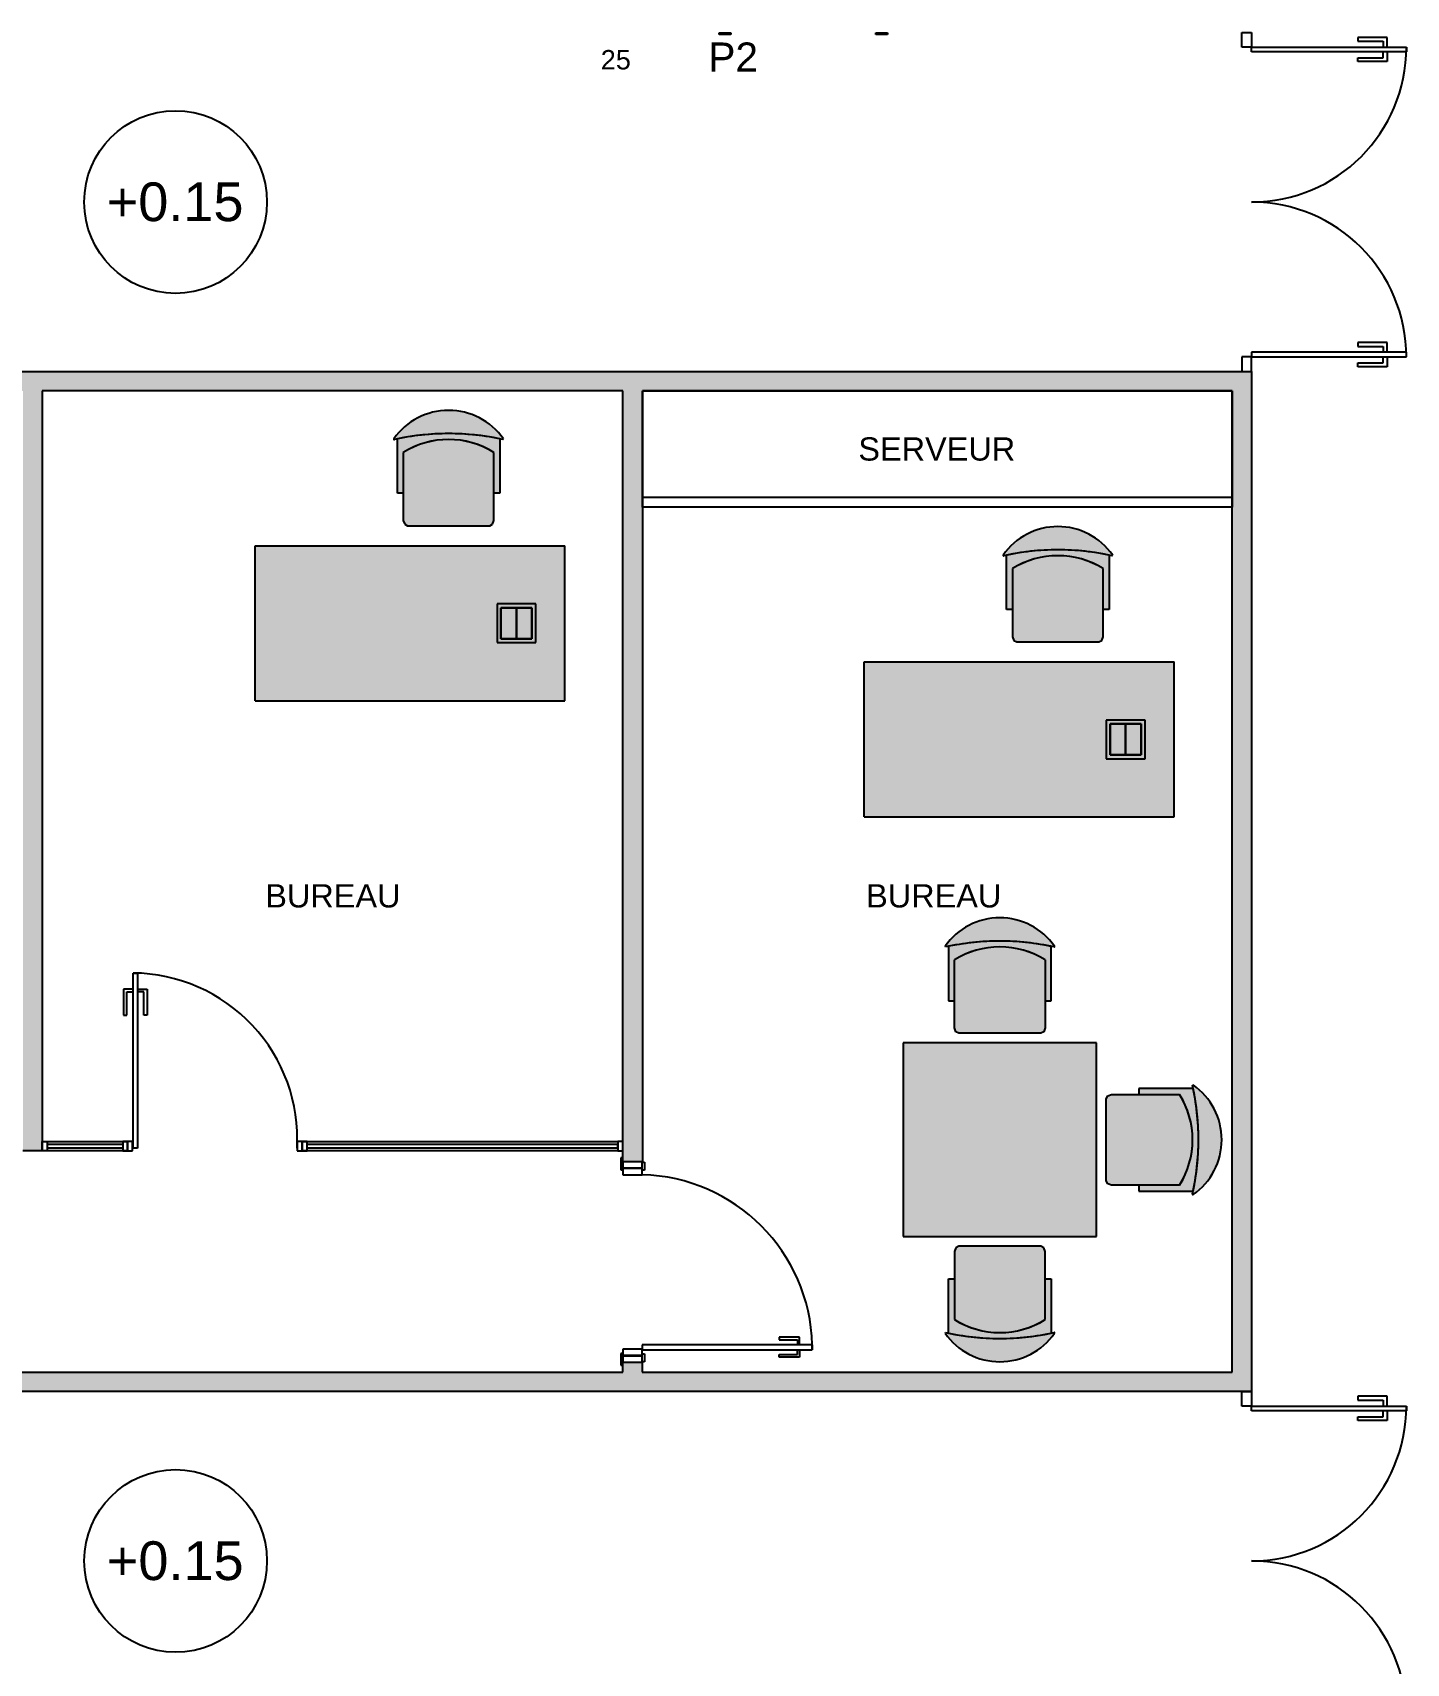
# Model space of a CAD drawing. Header units: millimetres. Extents: x 61345 to 69644, y 9491 to 29385.
# Drawn here: x 65453 to 66162, y 17120 to 17962 of the extents above; entities that cross this region are included whole.
import ezdxf
from ezdxf.enums import TextEntityAlignment as Align

# ---------------------------------------------------------------- set-up
doc = ezdxf.new("R2010")
doc.units = ezdxf.units.MM
doc.layers.add('Plan Archi', color=8, linetype='Continuous')
doc.styles.add('ARIAL', font='arial.ttf')
doc.styles.get("Standard").update_dxf_attribs({"font": 'arial.ttf'})

msp = doc.modelspace()

# ---------------------------------------------------------------- hatches: boundary and pattern name
at = {"layer": 'Plan Archi'}
h = msp.add_hatch(color=256, dxfattribs=at)
h.dxf.hatch_style = 1
h.paths.add_polyline_path([(65127.96860418064, 17677.0195774968), (65127.96860418064, 17787.44470845733), (66082.45526058438, 17787.44473644745), (66082.45526058433, 17260.76497964662), (65276.54538827266, 17260.76497964662), (65276.54538827266, 17270.76497964662), (65757.7736945044, 17270.76497964662), (65757.7736945044, 17275.93209569713), (65767.7736945044, 17275.93209569713), (65767.7736945044, 17270.76497964662), (66072.4552605843, 17270.76497964662), (66072.45526058435, 17777.44473644745), (65767.90209578439, 17777.44473644745), (65767.90209578439, 17379.41208361603), (65757.7736945044, 17379.41208361603), (65757.7736945044, 17777.44473644745), (65457.90209578439, 17777.44473644745), (65457.90209578439, 17385.05110937505), (65447.90209578439, 17385.05110937505), (65447.90209578439, 17777.44473644745), (65158.03090908125, 17777.44473644745), (65158.03070307279, 17270.76497964662), (65168.03049706433, 17270.76497964662), (65168.03049706433, 17260.76497964662), (65127.96811376043, 17260.76499850724), (65127.9681231612, 17356.19029804682), (65148.03090908125, 17356.19029804682), (65148.03090908125, 17677.01960548693)])
h = msp.add_hatch(color=256, dxfattribs=at)
h.dxf.hatch_style = 1
edge = h.paths.add_edge_path()
edge.add_arc((65667.72290787582, 17626.22776408778), 129.1470968822902, 89.9807959840947, 102.4973434483042, ccw=False)
edge.add_arc((65667.8095475848, 17626.0913417674), 129.2835192172629, 77.5092782508953, 90.01921317479162, ccw=False)
edge.add_line((65695.7711828052, 17752.31485501672), (65696.07118276131, 17752.6748548504))
edge.add_arc((65667.75772662337, 17732.75777492126), 34.61707485301902, 35.1244418655336, 89.9859844774305)
edge.add_arc((65667.76488074209, 17732.80548340583), 34.56936535771104, 89.99782247723603, 144.916600167338)
edge.add_arc((65639.67481116245, 17752.53535901802), 0.2426993287910363, 144.9166001673375, 294.6945263196027)
h = msp.add_hatch(color=256, dxfattribs=at)
h.dxf.hatch_style = 1
edge = h.paths.add_edge_path()
edge.add_line((65694.24118344855, 17752.64485484354), (65694.2411834658, 17724.57986654322))
edge.add_line((65694.2411834658, 17724.57986654322), (65691.16618477785, 17724.57986658172))
edge.add_line((65691.16618477785, 17724.57986658172), (65691.16618480567, 17745.66985777254))
edge.add_arc((65667.76619453132, 17707.8917653567), 44.4380896463861, 58.22566300077884, 121.7743369603142)
edge.add_line((65644.3662042826, 17745.66985778843), (65644.3662042315, 17724.5798665947))
edge.add_line((65644.3662042315, 17724.5798665947), (65641.30620551806, 17724.57986658372))
edge.add_line((65641.30620551806, 17724.57986658372), (65641.30620553574, 17752.64426012607))
edge.add_arc((65667.77512044602, 17625.72238028532), 129.6524856639419, 78.22137953616561, 101.77990788484061, ccw=False)
h = msp.add_hatch(color=256, dxfattribs=at)
h.dxf.hatch_style = 1
edge = h.paths.add_edge_path()
edge.add_arc((65667.78207774443, 17707.83595947263), 44.49389836539882, 90.02045314779735, 121.7538837941314)
edge.add_line((65644.3662042826, 17745.66985778843), (65644.3662042634, 17710.4798724326))
edge.add_line((65644.3662042634, 17710.4798724326), (65645.07120396178, 17708.5748732471))
edge.add_line((65645.07120396178, 17708.5748732471), (65646.57120333436, 17707.77987356699))
edge.add_line((65646.57120333436, 17707.77987356699), (65688.97618567721, 17707.77987357242))
edge.add_line((65688.97618567721, 17707.77987357242), (65690.4761850385, 17708.57487321987))
edge.add_line((65690.4761850385, 17708.57487321987), (65691.16618477482, 17710.47987242253))
edge.add_line((65691.16618477482, 17710.47987242253), (65691.16618480567, 17745.66985777254))
edge.add_arc((65667.75031131732, 17707.83595946973), 44.49389836831288, 58.24611616802966, 89.97954681436373)
h = msp.add_hatch(color=256, dxfattribs=at)
h.dxf.hatch_style = 1
edge = h.paths.add_edge_path()
edge.add_arc((65982.40447395577, 17566.22776408781), 129.1470968822902, 89.9807959840947, 102.4973434483042, ccw=False)
edge.add_arc((65982.49111366474, 17566.09134176743), 129.2835192172629, 77.5092782508953, 90.01921317479162, ccw=False)
edge.add_line((66010.45274888515, 17692.31485501675), (66010.75274884126, 17692.67485485043))
edge.add_arc((65982.43929270332, 17672.75777492129), 34.61707485301902, 35.1244418655336, 89.9859844774305)
edge.add_arc((65982.44644682204, 17672.80548340586), 34.56936535771104, 89.99782247723603, 144.916600167338)
edge.add_arc((65954.3563772424, 17692.53535901805), 0.2426993287910363, 144.9166001673375, 294.6945263196027)
h = msp.add_hatch(color=256, dxfattribs=at)
h.dxf.hatch_style = 1
h.paths.add_polyline_path([(65567.77369451185, 17617.44473641579), (65567.77369449695, 17697.44473641579), (65727.7736945044, 17697.44473644559), (65727.7736945193, 17617.44473644559)])
h = msp.add_hatch(color=256, dxfattribs=at)
h.dxf.hatch_style = 1
edge = h.paths.add_edge_path()
edge.add_line((66008.9227495285, 17692.64485484357), (66008.92274954575, 17664.57986654325))
edge.add_line((66008.92274954575, 17664.57986654325), (66005.84775085779, 17664.57986658175))
edge.add_line((66005.84775085779, 17664.57986658175), (66005.84775088562, 17685.66985777257))
edge.add_arc((65982.44776061126, 17647.89176535673), 44.4380896463861, 58.22566300077884, 121.7743369603142)
edge.add_line((65959.04777036255, 17685.66985778846), (65959.04777031144, 17664.57986659473))
edge.add_line((65959.04777031144, 17664.57986659473), (65955.98777159801, 17664.57986658375))
edge.add_line((65955.98777159801, 17664.57986658375), (65955.98777161569, 17692.6442601261))
edge.add_arc((65982.45668652597, 17565.72238028534), 129.6524856639419, 78.22137953616561, 101.77990788484061, ccw=False)
h = msp.add_hatch(color=256, dxfattribs=at)
h.dxf.hatch_style = 1
edge = h.paths.add_edge_path()
edge.add_arc((65982.46364382438, 17647.83595947266), 44.49389836539882, 90.02045314779735, 121.7538837941314)
edge.add_line((65959.04777036255, 17685.66985778846), (65959.04777034334, 17650.47987243263))
edge.add_line((65959.04777034334, 17650.47987243263), (65959.75277004173, 17648.57487324713))
edge.add_line((65959.75277004173, 17648.57487324713), (65961.2527694143, 17647.77987356702))
edge.add_line((65961.2527694143, 17647.77987356702), (66003.65775175716, 17647.77987357245))
edge.add_line((66003.65775175716, 17647.77987357245), (66005.15775111844, 17648.5748732199))
edge.add_line((66005.15775111844, 17648.5748732199), (66005.84775085477, 17650.47987242256))
edge.add_line((66005.84775085477, 17650.47987242256), (66005.84775088562, 17685.66985777257))
edge.add_arc((65982.43187739726, 17647.83595946976), 44.49389836831288, 58.24611616802966, 89.97954681436373)
h = msp.add_hatch(color=256, dxfattribs=at)
h.dxf.hatch_style = 1
h.paths.add_polyline_path([(65692.77369450066, 17647.44473641582), (65712.77369450066, 17647.44473641582), (65712.77369450066, 17667.44473641582), (65692.77369450066, 17667.44473641582)])
h = msp.add_hatch(color=256, dxfattribs=at)
h.dxf.hatch_style = 1
h.paths.add_polyline_path([(65882.4552605918, 17557.44473641582), (65882.4552605769, 17637.44473641582), (66042.45526058435, 17637.44473644562), (66042.45526059925, 17557.44473644562)])
h = msp.add_hatch(color=256, dxfattribs=at)
h.dxf.hatch_style = 1
h.paths.add_polyline_path([(66007.45526058061, 17587.44473641585), (66027.45526058061, 17587.44473641585), (66027.45526058061, 17607.44473641585), (66007.45526058061, 17607.44473641585)])
h = msp.add_hatch(color=256, dxfattribs=at)
h.dxf.hatch_style = 1
edge = h.paths.add_edge_path()
edge.add_arc((65952.50604721426, 17364.2128701647), 129.1470968822902, 77.50265655169585, 90.01920401590532)
edge.add_arc((65952.4194075053, 17364.07644784432), 129.2835192172629, 89.98078682520845, 102.4907217491047)
edge.add_line((65924.45777228489, 17490.29996109363), (65924.15777232878, 17490.65996092731))
edge.add_arc((65952.47122846672, 17470.74288099818), 34.61707485301903, 90.01401552256948, 144.8755581344664, ccw=False)
edge.add_arc((65952.464074348, 17470.79058948275), 34.56936535771104, 35.083399832661996, 90.00217752276387, ccw=False)
edge.add_arc((65980.55414392764, 17490.52046509493), 0.2426993287910363, -114.6945263196028, 35.08339983266251, ccw=False)
h = msp.add_hatch(color=256, dxfattribs=at)
h.dxf.hatch_style = 1
edge = h.paths.add_edge_path()
edge.add_line((65925.98777164154, 17490.62996092046), (65925.98777162429, 17462.56497262014))
edge.add_line((65925.98777162429, 17462.56497262014), (65929.06277031224, 17462.56497265864))
edge.add_line((65929.06277031224, 17462.56497265864), (65929.06277028442, 17483.65496384946))
edge.add_arc((65952.46276055877, 17445.87687143361), 44.43808964638612, 58.2256630396858, 121.7743369992211, ccw=False)
edge.add_line((65975.86275080749, 17483.65496386535), (65975.86275085859, 17462.56497267162))
edge.add_line((65975.86275085859, 17462.56497267162), (65978.92274957203, 17462.56497266064))
edge.add_line((65978.92274957203, 17462.56497266064), (65978.92274955435, 17490.62936620299))
edge.add_arc((65952.45383464407, 17363.70748636223), 129.6524856639419, 78.22009211515942, 101.7786204638345)
h = msp.add_hatch(color=256, dxfattribs=at)
h.dxf.hatch_style = 1
edge = h.paths.add_edge_path()
edge.add_arc((65952.44687734566, 17445.82106554955), 44.49389836539883, 58.246116205868475, 89.97954685220259, ccw=False)
edge.add_line((65975.86275080749, 17483.65496386535), (65975.8627508267, 17448.46497850952))
edge.add_line((65975.8627508267, 17448.46497850952), (65975.15775112831, 17446.55997932401))
edge.add_line((65975.15775112831, 17446.55997932401), (65973.65775175573, 17445.76497964391))
edge.add_line((65973.65775175573, 17445.76497964391), (65931.25276941288, 17445.76497964934))
edge.add_line((65931.25276941288, 17445.76497964934), (65929.7527700516, 17446.55997929678))
edge.add_line((65929.7527700516, 17446.55997929678), (65929.06277031527, 17448.46497849945))
edge.add_line((65929.06277031527, 17448.46497849945), (65929.06277028442, 17483.65496384946))
edge.add_arc((65952.47864377277, 17445.82106554665), 44.49389836831289, 90.02045318563631, 121.75388383197031, ccw=False)
h = msp.add_hatch(color=256, dxfattribs=at)
h.dxf.hatch_style = 1
h.paths.add_polyline_path([(65902.4552605843, 17340.76497964662), (66002.4552605843, 17340.76497964662), (66002.4552605843, 17440.76497964662), (65902.4552605843, 17440.76497964662)])
h = msp.add_hatch(color=256, dxfattribs=at)
h.dxf.hatch_style = 1
edge = h.paths.add_edge_path()
edge.add_arc((66007.51134648723, 17390.77336288527), 44.49389836539883, 328.24611620586853, 359.97954685220265, ccw=False)
edge.add_line((66045.34524480303, 17367.35748942344), (66010.1552594472, 17367.35748940423))
edge.add_line((66010.1552594472, 17367.35748940423), (66008.2502602617, 17368.06248910261))
edge.add_line((66008.2502602617, 17368.06248910262), (66007.4552605816, 17369.5624884752))
edge.add_line((66007.45526058158, 17369.5624884752), (66007.45526058701, 17411.96747081805))
edge.add_line((66007.45526058701, 17411.96747081805), (66008.25026023446, 17413.46747017933))
edge.add_line((66008.25026023446, 17413.46747017933), (66010.15525943713, 17414.15746991566))
edge.add_line((66010.15525943713, 17414.15746991566), (66045.34524478714, 17414.15746994651))
edge.add_arc((66007.51134648433, 17390.74159645816), 44.49389836831289, 360.02045318563626, 391.7538838319703, ccw=False)
h = msp.add_hatch(color=256, dxfattribs=at)
h.dxf.hatch_style = 1
edge = h.paths.add_edge_path()
edge.add_line((66052.32024185815, 17417.2324685894), (66024.25525355783, 17417.23246860664))
edge.add_line((66024.25525355783, 17417.23246860664), (66024.25525359632, 17414.15746991869))
edge.add_line((66024.25525359632, 17414.15746991869), (66045.34524478714, 17414.15746994651))
edge.add_arc((66007.5671523713, 17390.75747967215), 44.43808964638612, 328.22566303968574, 391.77433699922113, ccw=False)
edge.add_line((66045.34524480303, 17367.35748942344), (66024.2552536093, 17367.35748937234))
edge.add_line((66024.2552536093, 17367.35748937234), (66024.25525359831, 17364.29749065891))
edge.add_line((66024.25525359831, 17364.29749065891), (66052.31964714067, 17364.29749067659))
edge.add_arc((65925.39776729992, 17390.76640558686), 129.6524856639419, 348.2200921151594, 371.7786204638344)
h = msp.add_hatch(color=256, dxfattribs=at)
h.dxf.hatch_style = 1
edge = h.paths.add_edge_path()
edge.add_arc((65925.90315110238, 17390.71419301667), 129.1470968822902, 347.5026565516958, 360.0192040159053)
edge.add_arc((65925.766728782, 17390.80083272563), 129.2835192172629, 359.9807868252085, 372.4907217491048)
edge.add_line((66051.99024203132, 17418.76246794604), (66052.350241865, 17419.06246790216))
edge.add_arc((66032.43316193586, 17390.7490117642), 34.61707485301903, 360.0140155225695, 414.87555813446636, ccw=False)
edge.add_arc((66032.48087042043, 17390.75616588293), 34.56936535771104, 305.083399832662, 360.00217752276393, ccw=False)
edge.add_arc((66052.21074603262, 17362.66609630329), 0.2426993287910363, 155.3054736803973, 305.08339983266245, ccw=False)
h = msp.add_hatch(color=256, dxfattribs=at)
h.dxf.hatch_style = 1
edge = h.paths.add_edge_path()
edge.add_arc((65952.44687734566, 17335.7088937437), 44.49389836539883, 270.0204531477974, 301.7538837941315)
edge.add_line((65975.86275080749, 17297.8749954279), (65975.8627508267, 17333.06498078373))
edge.add_line((65975.8627508267, 17333.06498078373), (65975.15775112831, 17334.96997996924))
edge.add_line((65975.15775112831, 17334.96997996924), (65973.65775175573, 17335.76497964934))
edge.add_line((65973.65775175573, 17335.76497964934), (65931.25276941288, 17335.76497964391))
edge.add_line((65931.25276941288, 17335.76497964391), (65929.7527700516, 17334.96997999647))
edge.add_line((65929.7527700516, 17334.96997999647), (65929.06277031527, 17333.0649807938))
edge.add_line((65929.06277031527, 17333.0649807938), (65929.06277028442, 17297.87499544379))
edge.add_arc((65952.47864377277, 17335.7088937466), 44.49389836831289, 238.2461161680297, 269.9795468143637)
h = msp.add_hatch(color=256, dxfattribs=at)
h.dxf.hatch_style = 1
edge = h.paths.add_edge_path()
edge.add_line((65925.98777164154, 17290.89999837279), (65925.98777162429, 17318.96498667311))
edge.add_line((65925.98777162429, 17318.96498667311), (65929.06277031224, 17318.96498663461))
edge.add_line((65929.06277031224, 17318.96498663461), (65929.06277028442, 17297.87499544379))
edge.add_arc((65952.46276055877, 17335.65308785963), 44.43808964638612, 238.2256630007789, 301.7743369603142)
edge.add_line((65975.86275080749, 17297.8749954279), (65975.86275085859, 17318.96498662163))
edge.add_line((65975.86275085859, 17318.96498662163), (65978.92274957203, 17318.96498663261))
edge.add_line((65978.92274957203, 17318.96498663261), (65978.92274955435, 17290.90059309026))
edge.add_arc((65952.45383464407, 17417.82247293102), 129.6524856639419, 258.2213795361656, 281.7799078848406, ccw=False)
h = msp.add_hatch(color=256, dxfattribs=at)
h.dxf.hatch_style = 1
edge = h.paths.add_edge_path()
edge.add_arc((65952.50604721426, 17417.31708912855), 129.1470968822902, 269.9807959840947, 282.49734344830415, ccw=False)
edge.add_arc((65952.4194075053, 17417.45351144893), 129.2835192172629, 257.5092782508953, 270.01921317479156, ccw=False)
edge.add_line((65924.45777228489, 17291.22999819961), (65924.15777232878, 17290.86999836594))
edge.add_arc((65952.47122846672, 17310.78707829507), 34.61707485301903, 215.1244418655336, 269.9859844774305)
edge.add_arc((65952.464074348, 17310.7393698105), 34.56936535771104, 269.9978224772361, 324.916600167338)
edge.add_arc((65980.55414392764, 17291.00949419832), 0.2426993287910363, 324.9166001673375, 474.6945263196028)

# ---------------------------------------------------------------- linework, layer by layer
for p, q in [((65807.43254073632, 17961.36945940022), (65807.43254073632, 17962.26346095666)), ((65807.43254073632, 17962.26346095666), (65813.54688802506, 17962.26346095666)), ((65813.54688802506, 17961.36945940022), (65807.43254073632, 17961.36945940022)), ((65813.54688802506, 17962.26346095666), (65813.54688802506, 17961.36945940022)), ((65888.37731208817, 17961.36945940022), (65888.37731208817, 17962.26346095666)), ((65888.37731208817, 17962.26346095666), (65894.4916593769, 17962.26346095666)), ((65894.4916593769, 17961.36945940022), (65888.37731208817, 17961.36945940022)), ((65894.4916593769, 17962.26346095666), (65894.4916593769, 17961.36945940022)), ((66077.45526058438, 17954.92859884746), (66077.45526058438, 17962.41246124746)), ((66077.45526058438, 17962.41246124746), (66082.45526058438, 17962.41246124746)), ((66082.45526058438, 17962.41246124746), (66082.45526058438, 17954.92859884746)), ((66082.45526058438, 17954.92859884746), (66077.45526058438, 17954.92859884746)), ((66082.45526058438, 17952.42859884746), (66082.45526058438, 17954.92859884746)), ((66082.45526058438, 17954.92859884746), (66162.45526058438, 17954.92859884746)), ((66162.45526058438, 17952.42859884746), (66082.45526058438, 17952.42859884746)), ((66152.45526058438, 17959.92859884746), (66137.45526058438, 17959.92859884746)), ((66137.45526058438, 17959.92859884746), (66137.45526058438, 17957.92859884746)), ((66137.45526058438, 17957.92859884746), (66150.45526058438, 17957.92859884746)), ((66150.45526058438, 17957.92859884746), (66150.45526058438, 17954.92859884746)), ((66150.45526058438, 17949.42859884746), (66150.45526058438, 17952.42859884746)), ((66152.45526058438, 17954.92859884746), (66152.45526058438, 17959.92859884746)), ((66152.45526058438, 17952.42859884746), (66152.45526058438, 17947.42859884746)), ((66162.45526058438, 17954.92859884746), (66162.45526058438, 17952.42859884746)), ((66137.45526058438, 17947.42859884746), (66137.45526058438, 17949.42859884746)), ((66137.45526058438, 17949.42859884746), (66150.45526058438, 17949.42859884746)), ((66152.45526058438, 17947.42859884746), (66137.45526058438, 17947.42859884746)), ((66152.45526058438, 17802.42859884746), (66137.45526058438, 17802.42859884746)), ((66137.45526058438, 17802.42859884746), (66137.45526058438, 17800.42859884746)), ((66137.45526058438, 17800.42859884746), (66150.45526058438, 17800.42859884746)), ((66150.45526058438, 17800.42859884746), (66150.45526058438, 17797.42859884746)), ((66152.45526058438, 17797.42859884746), (66152.45526058438, 17802.42859884746)), ((66082.45526058438, 17794.92859884746), (66077.45526058438, 17794.92859884746)), ((66077.45526058438, 17794.92859884746), (66077.45526058438, 17787.44473644745)), ((66162.45526058438, 17797.42859884746), (66082.45526058438, 17797.42859884746)), ((66082.45526058438, 17797.42859884746), (66082.45526058438, 17794.92859884746)), ((66082.45526058438, 17794.92859884746), (66162.45526058438, 17794.92859884746)), ((66082.45526058438, 17787.44473644745), (66082.45526058438, 17794.92859884746)), ((66137.45526058438, 17789.92859884746), (66137.45526058438, 17791.92859884746)), ((66137.45526058438, 17791.92859884746), (66150.45526058438, 17791.92859884746)), ((66150.45526058438, 17791.92859884746), (66150.45526058438, 17794.92859884746)), ((66152.45526058438, 17794.92859884746), (66152.45526058438, 17789.92859884746)), ((66162.45526058438, 17794.92859884746), (66162.45526058438, 17797.42859884746)), ((65127.96860418064, 17787.44470845733), (66082.45526058438, 17787.44473644745)), ((66077.45526058438, 17787.44473644745), (66082.45526058438, 17787.44473644745)), ((66082.45526058438, 17787.44473644745), (66082.45526058433, 17260.76497964662)), ((66152.45526058438, 17789.92859884746), (66137.45526058438, 17789.92859884746)), ((65757.7736945044, 17777.44473644745), (65457.90209578439, 17777.44473644745)), ((65457.90209578439, 17777.44473644745), (65457.90209578439, 17385.05110937505)), ((65757.7736945044, 17379.41208361603), (65757.7736945044, 17777.44473644745)), ((65767.90209578439, 17777.44473644745), (66072.45526058435, 17777.44473644745)), ((65767.90209578439, 17717.44473644748), (65767.90209578439, 17777.44473644745)), ((66072.45526058435, 17777.44473644745), (65767.90209578439, 17777.44473644745)), ((65767.90209578439, 17777.44473644745), (65767.90209578439, 17379.41208361603)), ((66072.45526058435, 17777.44473644745), (66072.45526058435, 17717.44473644748)), ((66072.4552605843, 17270.76497964662), (66072.45526058435, 17777.44473644745)), ((66072.45526058435, 17722.44473644748), (65767.90209578439, 17722.44473644748)), ((66072.45526058435, 17717.44473644748), (65767.90209578439, 17717.44473644748)), ((66072.45526058435, 17717.44473644748), (65767.90209578439, 17717.44473644748)), ((65567.77369449695, 17697.44473641579), (65727.7736945044, 17697.44473644559)), ((65712.77369450066, 17667.44473641582), (65692.77369450066, 17667.44473641582)), ((65692.77369450066, 17667.44473641582), (65692.77369450066, 17647.44473641582)), ((65712.77369450066, 17647.44473641582), (65712.77369450066, 17667.44473641582)), ((65694.77369450066, 17649.44473641582), (65694.77369450066, 17665.44473641582)), ((65694.77369450066, 17665.44473641582), (65702.77369450066, 17665.44473641582)), ((65710.77369450066, 17665.44473641582), (65694.77369450066, 17665.44473641582)), ((65694.77369450066, 17665.44473641582), (65694.77369450066, 17649.44473641582)), ((65702.77369450066, 17665.44473641582), (65702.77369450066, 17649.44473641582)), ((65702.77369450066, 17665.44473641582), (65710.77369450066, 17665.44473641582)), ((65702.77369450066, 17649.44473641582), (65702.77369450066, 17665.44473641582)), ((65710.77369450066, 17665.44473641582), (65710.77369450066, 17649.44473641582)), ((65710.77369450066, 17649.44473641582), (65710.77369450066, 17665.44473641582)), ((65702.77369450066, 17649.44473641582), (65694.77369450066, 17649.44473641582)), ((65694.77369450066, 17649.44473641582), (65710.77369450066, 17649.44473641582)), ((65710.77369450066, 17649.44473641582), (65702.77369450066, 17649.44473641582)), ((65692.77369450066, 17647.44473641582), (65712.77369450066, 17647.44473641582)), ((65882.4552605769, 17637.44473641582), (66042.45526058435, 17637.44473644562)), ((65567.77369451185, 17617.44473641579), (65727.7736945193, 17617.44473644559)), ((66027.45526058061, 17607.44473641585), (66007.45526058061, 17607.44473641585)), ((66007.45526058061, 17607.44473641585), (66007.45526058061, 17587.44473641585)), ((66027.45526058061, 17587.44473641585), (66027.45526058061, 17607.44473641585)), ((66009.45526058061, 17589.44473641585), (66009.45526058061, 17605.44473641585)), ((66009.45526058061, 17605.44473641585), (66017.45526058061, 17605.44473641585)), ((66025.45526058061, 17605.44473641585), (66009.45526058061, 17605.44473641585)), ((66009.45526058061, 17605.44473641585), (66009.45526058061, 17589.44473641585)), ((66017.45526058061, 17605.44473641585), (66017.45526058061, 17589.44473641585)), ((66017.45526058061, 17605.44473641585), (66025.45526058061, 17605.44473641585)), ((66017.45526058061, 17589.44473641585), (66017.45526058061, 17605.44473641585)), ((66025.45526058061, 17605.44473641585), (66025.45526058061, 17589.44473641585)), ((66025.45526058061, 17589.44473641585), (66025.45526058061, 17605.44473641585)), ((66007.45526058061, 17587.44473641585), (66027.45526058061, 17587.44473641585)), ((66017.45526058061, 17589.44473641585), (66009.45526058061, 17589.44473641585)), ((66009.45526058061, 17589.44473641585), (66025.45526058061, 17589.44473641585)), ((66025.45526058061, 17589.44473641585), (66017.45526058061, 17589.44473641585)), ((65882.4552605918, 17557.44473641582), (66042.45526059925, 17557.44473644562)), ((65504.79610253878, 17386.40323626823), (65504.79610253878, 17476.85932259375)), ((65504.79610253878, 17476.85932259375), (65507.08541476879, 17476.85932259375)), ((65507.08541476879, 17476.85932259375), (65504.79610253878, 17476.85932259375)), ((65507.08541476879, 17476.85932259375), (65507.08541476879, 17386.40323626823)), ((65499.87145774857, 17468.50224360099), (65499.87145774858, 17455.14845779826)), ((65504.59458683322, 17468.50224360099), (65499.87145774857, 17468.50224360099)), ((65501.57982358146, 17455.14845779826), (65501.57982358146, 17467.09658194569)), ((65501.57982358146, 17467.09658194569), (65504.69507871631, 17467.09658194569)), ((65510.30169372611, 17467.09658194569), (65507.18643859126, 17467.09658194569)), ((65507.28693047435, 17468.50224360099), (65512.010059559, 17468.50224360099)), ((65510.30169372611, 17455.14845779826), (65510.30169372611, 17467.09658194569)), ((65512.010059559, 17468.50224360099), (65512.010059559, 17455.14845779826)), ((65499.87145774858, 17455.14845779826), (65501.57982358146, 17455.14845779826)), ((65512.010059559, 17455.14845779826), (65510.30169372611, 17455.14845779826)), ((66002.4552605843, 17440.76497964662), (65902.4552605843, 17440.76497964662)), ((65902.4552605843, 17440.76497964662), (65902.4552605843, 17340.76497964662)), ((66002.4552605843, 17340.76497964662), (66002.4552605843, 17440.76497964662)), ((65457.90209578437, 17389.81090698701), (65501.97277514605, 17389.81090698701)), ((65457.90209578439, 17385.05110937504), (65457.90209578439, 17389.81090698702)), ((65457.90209578439, 17389.81090698702), (65460.42853132215, 17389.81090698702)), ((65460.42853132215, 17389.81090698702), (65460.42853132215, 17385.05110937504)), ((65499.44633960829, 17388.32347006787), (65460.42853132215, 17388.32347006787)), ((65460.42853132215, 17388.32347006787), (65460.42853132215, 17386.53854629419)), ((65501.97277514605, 17389.81090698702), (65499.44633960829, 17389.81090698702)), ((65499.44633960829, 17389.81090698702), (65499.44633960829, 17385.05110937504)), ((65504.4992106838, 17389.81090698702), (65501.97277514605, 17389.81090698702)), ((65501.97277514605, 17389.81090698702), (65501.97277514605, 17385.05110937504)), ((65501.97277514605, 17385.05110937504), (65501.97277514605, 17389.81090698702)), ((65504.4992106838, 17385.05110937504), (65504.4992106838, 17389.81090698702)), ((65592.14721504417, 17389.81090698702), (65589.62077950641, 17389.81090698702)), ((65589.62077950641, 17389.81090698702), (65589.62077950641, 17385.05110937504)), ((65592.14721504417, 17389.81090698701), (65755.24725896664, 17389.81090698702)), ((65594.67365058193, 17389.81090698702), (65592.14721504417, 17389.81090698702)), ((65592.14721504417, 17389.81090698702), (65592.14721504417, 17385.05110937504)), ((65592.14721504417, 17385.05110937504), (65592.14721504417, 17389.81090698702)), ((65594.67365058193, 17385.05110937504), (65594.67365058193, 17389.81090698702)), ((65755.24725896664, 17388.32347006787), (65594.67365058193, 17388.32347006787)), ((65757.7736945044, 17389.81090698702), (65755.24725896664, 17389.81090698702)), ((65755.24725896664, 17389.81090698702), (65755.24725896664, 17385.05110937504)), ((65755.24725896664, 17386.53854629419), (65755.24725896664, 17388.32347006787)), ((65757.7736945044, 17385.05110937504), (65757.7736945044, 17389.81090698702)), ((65457.90209578439, 17385.05110937505), (65447.90209578439, 17385.05110937505)), ((65501.97277514605, 17385.05110937504), (65457.90209578439, 17385.05110937504)), ((65460.42853132215, 17385.05110937504), (65457.90209578439, 17385.05110937504)), ((65460.42853132215, 17386.53854629419), (65499.44633960829, 17386.53854629419)), ((65499.44633960829, 17385.05110937504), (65501.97277514605, 17385.05110937504)), ((65501.97277514605, 17385.05110937504), (65504.4992106838, 17385.05110937504)), ((65507.08541476879, 17386.40323626824), (65504.79610253878, 17386.40323626824)), ((65589.62077950641, 17385.05110937504), (65592.14721504417, 17385.05110937504)), ((65755.24725896664, 17385.05110937504), (65592.14721504417, 17385.05110937504)), ((65592.14721504417, 17385.05110937504), (65594.67365058193, 17385.05110937504)), ((65594.67365058193, 17386.53854629419), (65755.24725896664, 17386.53854629419)), ((65755.24725896664, 17385.05110937504), (65757.7736945044, 17385.05110937504)), ((65757.62469421355, 17381.35077928958), (65756.73069265712, 17381.35077928958)), ((65756.73069265712, 17381.35077928958), (65756.73069265712, 17375.23643200086)), ((65757.62469421355, 17375.23643200086), (65757.62469421355, 17381.35077928958)), ((65767.7736945044, 17379.41208361603), (65757.7736945044, 17379.41208361603)), ((65757.7736945044, 17379.41208361603), (65757.7736945044, 17376.28034508334)), ((65767.90209578439, 17379.41208361603), (65757.7736945044, 17379.41208361603)), ((65767.7736945044, 17376.28034508334), (65767.7736945044, 17379.41208361603)), ((65756.73069265712, 17375.23643200086), (65757.62469421355, 17375.23643200086)), ((65757.7736945044, 17376.28034508334), (65767.7736945044, 17376.28034508334)), ((65767.7736945044, 17375.83295360912), (65757.7736945044, 17375.83295360912)), ((65757.7736945044, 17375.83295360912), (65757.7736945044, 17372.70121507642)), ((65757.7736945044, 17372.70121507642), (65767.7736945044, 17372.70121507642)), ((65767.7736945044, 17379.262953482), (65768.96569664254, 17379.262953482)), ((65767.7736945044, 17375.08730150945), (65767.7736945044, 17379.262953482)), ((65767.7736945044, 17372.70121507642), (65767.7736945044, 17375.83295360912)), ((65768.96569664254, 17375.08730150945), (65767.7736945044, 17375.08730150945)), ((65768.96569664254, 17379.262953482), (65768.96569664254, 17375.08730150945)), ((65902.4552605843, 17340.76497964662), (66002.4552605843, 17340.76497964662)), ((65849.02999237746, 17288.76659640333), (65838.5657813256, 17288.76659640333)), ((65838.5657813256, 17288.76659640333), (65838.5657813256, 17287.42789733379)), ((65838.5657813256, 17287.42789733379), (65847.92849648366, 17287.42789733379)), ((65847.92849648366, 17287.42789733379), (65847.92849648366, 17284.98674036952)), ((65849.02999237746, 17285.06548719751), (65849.02999237746, 17288.76659640333)), ((65757.62469421355, 17280.40600793773), (65756.73069265712, 17280.40600793773)), ((65756.73069265712, 17280.40600793773), (65756.73069265712, 17274.29166064901)), ((65757.62469421355, 17274.29166064901), (65757.62469421355, 17280.40600793773)), ((65767.7736945044, 17282.64296423674), (65757.7736945044, 17282.64296423674)), ((65757.7736945044, 17282.64296423674), (65757.7736945044, 17279.51122570404)), ((65757.7736945044, 17279.51122570404), (65767.7736945044, 17279.51122570404)), ((65767.7736945044, 17279.06383422982), (65757.7736945044, 17279.06383422982)), ((65757.7736945044, 17279.06383422982), (65757.7736945044, 17275.93209569713)), ((65855.5787149382, 17284.90757670649), (65767.7736945044, 17284.90757670649)), ((65767.7736945044, 17284.90757670649), (65767.7736945044, 17282.33002619767)), ((65767.7736945044, 17279.51122570404), (65767.7736945044, 17282.64296423674)), ((65767.7736945044, 17275.93209569713), (65767.7736945044, 17282.64296423674)), ((65767.7736945044, 17282.33002619767), (65855.5787149382, 17282.33002619767)), ((65767.7736945044, 17280.25687780371), (65768.96569664254, 17280.25687780371)), ((65767.7736945044, 17276.08122583116), (65767.7736945044, 17280.25687780371)), ((65768.96569664254, 17280.25687780371), (65768.96569664254, 17276.08122583116)), ((65838.5657813256, 17279.80970557037), (65847.92849648366, 17279.80970557037)), ((65838.5657813256, 17278.47100650082), (65838.5657813256, 17279.80970557037)), ((65849.02999237746, 17278.47100650082), (65838.5657813256, 17278.47100650082)), ((65847.92849648366, 17279.80970557037), (65847.92849648366, 17282.25086253463)), ((65849.02999237746, 17282.17211570665), (65849.02999237746, 17278.47100650082)), ((65855.5787149382, 17282.33002619767), (65855.5787149382, 17284.90757670649)), ((65855.5787149382, 17284.90757670649), (65855.5787149382, 17282.33002619767)), ((65276.54538827266, 17270.76497964662), (65757.7736945044, 17270.76497964662)), ((65756.73069265712, 17274.29166064901), (65757.62469421355, 17274.29166064901)), ((65757.7736945044, 17275.93209569713), (65767.7736945044, 17275.93209569713)), ((65757.7736945044, 17270.76497964662), (65757.7736945044, 17275.93209569713)), ((65757.7736945044, 17275.93209569713), (65767.7736945044, 17275.93209569713)), ((65768.96569664254, 17276.08122583116), (65767.7736945044, 17276.08122583116)), ((65767.7736945044, 17275.93209569713), (65767.7736945044, 17270.76497964662)), ((65767.7736945044, 17270.76497964662), (66072.4552605843, 17270.76497964662)), ((66082.45526058433, 17260.76497964662), (65276.54538827266, 17260.76497964662)), ((66077.45526058433, 17253.2811172465), (66077.45526058433, 17260.7649796465)), ((66077.45526058433, 17260.7649796465), (66082.45526058433, 17260.7649796465)), ((66082.45526058433, 17253.2811172465), (66077.45526058433, 17253.2811172465)), ((66082.45526058433, 17260.7649796465), (66082.45526058433, 17253.2811172465)), ((66082.45526058433, 17250.7811172465), (66082.45526058433, 17253.2811172465)), ((66082.45526058433, 17253.2811172465), (66162.45526058433, 17253.2811172465)), ((66152.45526058433, 17258.2811172465), (66137.45526058433, 17258.2811172465)), ((66137.45526058433, 17258.2811172465), (66137.45526058433, 17256.2811172465)), ((66137.45526058433, 17256.2811172465), (66150.45526058433, 17256.2811172465)), ((66150.45526058433, 17256.2811172465), (66150.45526058433, 17253.2811172465)), ((66152.45526058433, 17253.2811172465), (66152.45526058433, 17258.2811172465)), ((66162.45526058433, 17253.2811172465), (66162.45526058433, 17250.7811172465)), ((66162.45526058433, 17250.7811172465), (66082.45526058433, 17250.7811172465)), ((66137.45526058433, 17245.7811172465), (66137.45526058433, 17247.7811172465)), ((66137.45526058433, 17247.7811172465), (66150.45526058433, 17247.7811172465)), ((66152.45526058433, 17245.7811172465), (66137.45526058433, 17245.7811172465)), ((66150.45526058433, 17247.7811172465), (66150.45526058433, 17250.7811172465)), ((66152.45526058433, 17250.7811172465), (66152.45526058433, 17245.7811172465))]:
    msp.add_line(p, q, dxfattribs=at)
at = {"layer": 'Plan Archi', "lineweight": -3}
for p, q in [((65641.30620551806, 17724.57986658372), (65641.30620553574, 17752.64426012607)), ((65694.24118344855, 17752.64485484354), (65694.2411834658, 17724.57986654322)), ((65695.7711828052, 17752.31485501672), (65696.07118276133, 17752.6748548504)), ((65644.3662042826, 17745.66985778843), (65644.3662042634, 17710.4798724326)), ((65644.3662042826, 17745.66985778843), (65644.3662042315, 17724.5798665947)), ((65691.16618477482, 17710.47987242253), (65691.16618480567, 17745.66985777254)), ((65691.16618477785, 17724.57986658172), (65691.16618480567, 17745.66985777254)), ((65644.3662042315, 17724.5798665947), (65641.30620551806, 17724.57986658372)), ((65694.2411834658, 17724.57986654322), (65691.16618477785, 17724.57986658172)), ((65644.3662042634, 17710.4798724326), (65645.07120396178, 17708.5748732471)), ((65645.07120396178, 17708.5748732471), (65646.57120333436, 17707.77987356699)), ((65646.57120333436, 17707.77987356699), (65688.97618567721, 17707.77987357242)), ((65688.97618567721, 17707.77987357242), (65690.4761850385, 17708.57487321987)), ((65690.4761850385, 17708.57487321987), (65691.16618477482, 17710.47987242253)), ((65955.98777159801, 17664.57986658375), (65955.98777161569, 17692.6442601261)), ((66008.9227495285, 17692.64485484357), (66008.92274954575, 17664.57986654325)), ((66010.45274888515, 17692.31485501675), (66010.75274884127, 17692.67485485043)), ((65959.04777036255, 17685.66985778846), (65959.04777034334, 17650.47987243263)), ((65959.04777036255, 17685.66985778846), (65959.04777031144, 17664.57986659473)), ((66005.84775085477, 17650.47987242256), (66005.84775088562, 17685.66985777257)), ((66005.84775085779, 17664.57986658175), (66005.84775088562, 17685.66985777257)), ((65959.04777031144, 17664.57986659473), (65955.98777159801, 17664.57986658375)), ((66008.92274954575, 17664.57986654325), (66005.84775085779, 17664.57986658175)), ((65959.04777034334, 17650.47987243263), (65959.75277004173, 17648.57487324713)), ((66005.15775111844, 17648.5748732199), (66005.84775085477, 17650.47987242256)), ((65959.75277004173, 17648.57487324713), (65961.2527694143, 17647.77987356702)), ((65961.2527694143, 17647.77987356702), (66003.65775175716, 17647.77987357245)), ((66003.65775175716, 17647.77987357245), (66005.15775111844, 17648.5748732199)), ((65924.45777228489, 17490.29996109363), (65924.15777232876, 17490.65996092731)), ((65925.98777164154, 17490.62996092046), (65925.98777162429, 17462.56497262014)), ((65978.92274957203, 17462.56497266064), (65978.92274955435, 17490.62936620299)), ((65929.06277031527, 17448.46497849945), (65929.06277028442, 17483.65496384946)), ((65929.06277031224, 17462.56497265864), (65929.06277028442, 17483.65496384946)), ((65975.86275080749, 17483.65496386535), (65975.8627508267, 17448.46497850952)), ((65975.86275080749, 17483.65496386535), (65975.86275085859, 17462.56497267162)), ((65925.98777162429, 17462.56497262014), (65929.06277031224, 17462.56497265864)), ((65975.86275085859, 17462.56497267162), (65978.92274957203, 17462.56497266064)), ((65929.7527700516, 17446.55997929678), (65929.06277031527, 17448.46497849945)), ((65975.8627508267, 17448.46497850952), (65975.15775112831, 17446.55997932401)), ((65931.25276941288, 17445.76497964934), (65929.7527700516, 17446.55997929678)), ((65973.65775175573, 17445.76497964391), (65931.25276941288, 17445.76497964934)), ((65975.15775112831, 17446.55997932401), (65973.65775175573, 17445.76497964391)), ((66007.45526058701, 17411.96747081805), (66008.25026023446, 17413.46747017933)), ((66008.25026023446, 17413.46747017933), (66010.15525943713, 17414.15746991566)), ((66010.15525943713, 17414.15746991566), (66045.34524478714, 17414.15746994651)), ((66052.32024185815, 17417.2324685894), (66024.25525355783, 17417.23246860664)), ((66024.25525355783, 17417.23246860664), (66024.25525359632, 17414.15746991869)), ((66024.25525359632, 17414.15746991869), (66045.34524478714, 17414.15746994651)), ((66051.99024203132, 17418.76246794604), (66052.350241865, 17419.06246790216)), ((66007.45526058158, 17369.5624884752), (66007.45526058701, 17411.96747081805)), ((66008.2502602617, 17368.06248910262), (66007.45526058158, 17369.5624884752)), ((66010.1552594472, 17367.35748940423), (66008.2502602617, 17368.06248910262)), ((66045.34524480303, 17367.35748942344), (66010.1552594472, 17367.35748940423)), ((66045.34524480303, 17367.35748942344), (66024.2552536093, 17367.35748937234)), ((66024.2552536093, 17367.35748937234), (66024.25525359831, 17364.29749065891)), ((66024.25525359831, 17364.29749065891), (66052.31964714067, 17364.29749067659)), ((65929.7527700516, 17334.96997999647), (65929.06277031527, 17333.0649807938)), ((65929.06277031527, 17333.0649807938), (65929.06277028442, 17297.87499544379)), ((65931.25276941288, 17335.76497964391), (65929.7527700516, 17334.96997999647)), ((65973.65775175573, 17335.76497964934), (65931.25276941288, 17335.76497964391)), ((65975.15775112831, 17334.96997996924), (65973.65775175573, 17335.76497964934)), ((65975.8627508267, 17333.06498078373), (65975.15775112831, 17334.96997996924)), ((65975.86275080749, 17297.8749954279), (65975.8627508267, 17333.06498078373)), ((65925.98777164154, 17290.89999837279), (65925.98777162429, 17318.96498667311)), ((65925.98777162429, 17318.96498667311), (65929.06277031224, 17318.96498663461)), ((65929.06277031224, 17318.96498663461), (65929.06277028442, 17297.87499544379)), ((65975.86275080749, 17297.8749954279), (65975.86275085859, 17318.96498662163)), ((65975.86275085859, 17318.96498662163), (65978.92274957203, 17318.96498663261)), ((65978.92274957203, 17318.96498663261), (65978.92274955435, 17290.90059309026)), ((65924.45777228489, 17291.22999819961), (65924.15777232876, 17290.86999836594))]:
    msp.add_line(p, q, dxfattribs=at)
at = {"layer": 'Plan Archi', "linetype": 'Continuous'}
for p, q in [((65767.90209578439, 17717.44473644748), (65767.90209578439, 17722.44473644748)), ((66072.45526058435, 17717.44473644748), (66072.45526058435, 17722.44473644748)), ((65567.77369451185, 17617.44473641579), (65567.77369449695, 17697.44473641579)), ((65727.7736945193, 17617.44473644559), (65727.7736945044, 17697.44473644559)), ((65882.4552605918, 17557.44473641582), (65882.4552605769, 17637.44473641582)), ((66042.45526059925, 17557.44473644562), (66042.45526058435, 17637.44473644562))]:
    msp.add_line(p, q, dxfattribs=at)
at = {"layer": 'Plan Archi'}
for centre in [(65526.72270724285, 17874.92859884749), (65526.7728141854, 17173.2811172465)]:
    msp.add_circle(centre, 47.17257459964506, dxfattribs=at)
for centre, radius, start, end in [((66082.45526058438, 17954.92859884746), 80, 270, 0), ((66082.45526058438, 17794.92859884746), 80, 0, 90), ((65503.92966463421, 17391.16193793117), 85.70176458306781, 356.8169404274243, 89.42073443822927), ((65765.38969018098, 17282.51188050558), 90.22083765375228, 1.521593243590537, 88.48583442369072), ((66082.45526058433, 17253.2811172465), 80, 270, 0), ((66082.45526058433, 17093.2811172465), 80, 0, 90)]:
    msp.add_arc(centre, radius, start, end, dxfattribs=at)
at = {"layer": 'Plan Archi', "lineweight": -3}
for centre, radius, start, end in [((65667.76488074209, 17732.80548340584), 34.56936535770905, 89.99782247699514, 144.9166001672027), ((65667.75772662336, 17732.75777492126), 34.61707485303261, 35.12444186560748, 89.98598447753002), ((65639.67481116245, 17752.53535901802), 0.2426993287831401, 144.9166001657854, 294.6945263193726), ((65667.72290787582, 17626.22776408773), 129.1470968823388, 89.98079598397145, 102.4973434483926), ((65667.77512044602, 17625.72238028532), 129.652485663943, 78.22137953621453, 101.7799078851354), ((65667.78207774444, 17707.83595947262), 44.49389836541125, 90.02045314781256, 121.7538837939741), ((65667.76619453132, 17707.8917653567), 44.43808964638097, 58.22566300066428, 121.7743369601722), ((65667.8095475848, 17626.09134176745), 129.2835192172111, 77.50927825051872, 90.01921317491923), ((65667.75031131733, 17707.83595946974), 44.49389836829612, 58.24611616779063, 89.97954681466807), ((65982.44644682205, 17672.80548340587), 34.56936535770905, 89.99782247699514, 144.916600167288), ((65982.43929270332, 17672.75777492129), 34.61707485302071, 35.12444186560748, 89.98598447753002), ((65954.3563772424, 17692.53535901805), 0.2426993287831401, 144.9166001657854, 294.6945263193726), ((65982.40447395577, 17566.22776408776), 129.1470968823388, 89.98079598397145, 102.4973434483926), ((65982.45668652597, 17565.72238028534), 129.652485663943, 78.22137953621453, 101.7799078851354), ((65982.46364382438, 17647.83595947265), 44.49389836541125, 90.02045314781256, 121.7538837939741), ((65982.44776061126, 17647.89176535673), 44.43808964638097, 58.22566300066428, 121.7743369601722), ((65982.49111366474, 17566.09134176748), 129.2835192172111, 77.50927825051872, 90.01921317491923), ((65982.43187739726, 17647.83595946977), 44.49389836830377, 58.24611616779063, 89.97954681466807), ((65952.47122846672, 17470.74288099818), 34.61707485302071, 90.01401552246996, 144.8755581343925), ((65952.46407434798, 17470.79058948276), 34.56936535770541, 35.08339983271198, 90.00217752300486), ((65952.4194075053, 17364.07644784437), 129.2835192172111, 89.98078682508078, 102.4907217494813), ((65952.45383464407, 17363.70748636223), 129.652485663943, 78.22009211486456, 101.7786204637855), ((65952.47864377277, 17445.82106554666), 44.49389836830377, 90.02045318533193, 121.7538838322094), ((65952.46276055877, 17445.87687143361), 44.43808964638097, 58.22566303982785, 121.7743369993357), ((65952.50604721426, 17364.21287016464), 129.1470968823424, 77.50265655160742, 90.01920401602855), ((65952.44687734566, 17445.82106554954), 44.49389836541125, 58.24611620602589, 89.97954685218743), ((65980.55414392764, 17490.52046509493), 0.2426993287831401, 245.3054736806274, 35.08339983421462), ((66007.51134648433, 17390.74159645816), 44.49389836831114, 0.02045318554036894, 31.75388383177896), ((66007.5671523713, 17390.75747967215), 44.4380896463848, 328.2256630397729, 31.77433699915852), ((65925.766728782, 17390.80083272563), 129.2835192172657, 359.9807868252893, 12.49072174915349), ((65925.39776729992, 17390.76640558688), 129.6524856639417, 348.2200921151706, 11.77862046370472), ((66032.43316193586, 17390.74901176421), 34.61707485302192, 0.01401552246997859, 54.87555813410211), ((66007.51134648723, 17390.77336288527), 44.49389836540397, 328.2461162058276, 359.9795468521874), ((65925.90315110238, 17390.71419301665), 129.1470968822887, 347.5026565515282, 0.01920401582011898), ((66032.48087042043, 17390.75616588293), 34.56936535771268, 305.0833998325668, 0.002177522796417539), ((66052.21074603261, 17362.66609630329), 0.2426993287911851, 155.3054736794629, 305.0833998336084), ((65952.47864377277, 17335.70889374659), 44.49389836830377, 238.2461161677907, 269.9795468146681), ((65952.46276055877, 17335.65308785963), 44.43808964638097, 238.2256630006642, 301.7743369601721), ((65952.44687734566, 17335.70889374371), 44.49389836541125, 270.0204531478126, 301.7538837939741), ((65952.47122846672, 17310.78707829507), 34.61707485302071, 215.1244418656075, 269.9859844775301), ((65952.4194075053, 17417.45351144888), 129.2835192172111, 257.5092782505187, 270.0192131749192), ((65952.45383464407, 17417.82247293102), 129.652485663943, 258.2213795362146, 281.7799078851354), ((65952.50604721426, 17417.31708912861), 129.1470968823424, 269.9807959839714, 282.4973434483926), ((65952.46407434798, 17310.73936981049), 34.56936535770541, 269.9978224769952, 324.916600167288), ((65980.55414392764, 17291.00949419832), 0.2426993287831401, 324.9166001657854, 114.6945263193725)]:
    msp.add_arc(centre, radius, start, end, dxfattribs=at)

# ---------------------------------------------------------------- texts
at = {"layer": 'Plan Archi'}
msp.add_text('25', height=10, dxfattribs=at).set_placement((65754.12967707505, 17948.41246124751), align=Align.MIDDLE_CENTER)
at = {"layer": 'Plan Archi', "linetype": 'ByBlock', "style": 'ARIAL'}
msp.add_text('P2', height=15, dxfattribs=at).set_placement((65801.93643197577, 17942.30984389722))
at = {"layer": 'Plan Archi', "linetype": 'ByBlock'}
for s, height, p in [('+0.15', 20, (65491.15654080355, 17865.05820321311)), ('SERVEUR', 12, (65879.38604516938, 17741.44473644747)), ('BUREAU', 12, (65573.07533502902, 17510.70717728332)), ('BUREAU', 12, (65883.39714099914, 17510.70717728332)), ('+0.15', 20, (65491.2066477461, 17163.41072161212))]:
    msp.add_text(s, height=height, rotation=359.9999999999999, dxfattribs=at).set_placement(p)

doc.saveas('drawing.dxf')
